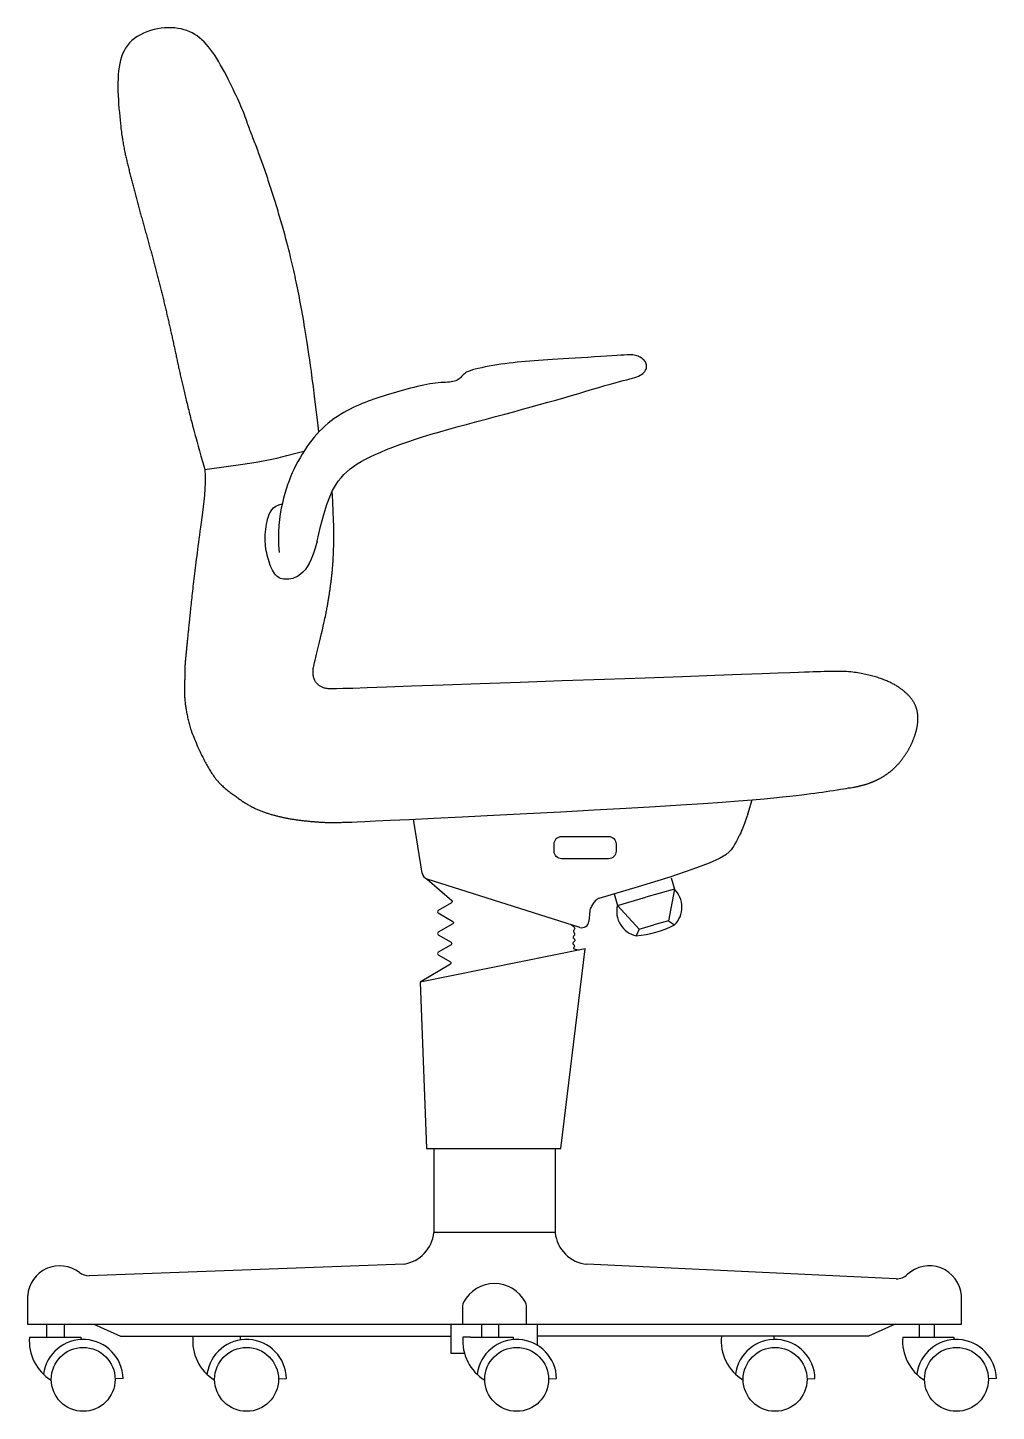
# Model space of a CAD drawing. Header units: millimetres. Extents: x 2198.5 to 2287.8, y 1208.8 to 1298.1.
# Drawn here: x 2215.227 to 2215.881, y 1227.488 to 1228.423 of the extents above; entities that cross this region are included whole.
import ezdxf

# ---------------------------------------------------------------- set-up
doc = ezdxf.new("R2010")
doc.units = ezdxf.units.MM

msp = doc.modelspace()

# ---------------------------------------------------------------- linework, layer by layer
for p, q in [((2215.49305, 1227.85175), (2215.48731, 1227.88823)), ((2215.59959, 1227.81517), (2215.49649, 1227.84776)), ((2215.66115, 1227.84864), (2215.66333, 1227.84097)), ((2215.66333, 1227.84097), (2215.64412, 1227.83551)), ((2215.66333, 1227.84097), (2215.6593, 1227.81967)), ((2215.62273, 1227.83772), (2215.62491, 1227.83005)), ((2215.62491, 1227.83005), (2215.64412, 1227.83551)), ((2215.62491, 1227.83005), (2215.63954, 1227.81405)), ((2215.60626, 1227.82629), (2215.60562, 1227.81919)), ((2215.63954, 1227.81405), (2215.63752, 1227.80951)), ((2215.63954, 1227.81405), (2215.64942, 1227.81686)), ((2215.6593, 1227.81967), (2215.64942, 1227.81686)), ((2215.6593, 1227.81967), (2215.66341, 1227.81687)), ((2215.60315, 1227.80072), (2215.49164, 1227.77822)), ((2215.58659, 1227.66593), (2215.60315, 1227.80072)), ((2215.49164, 1227.77822), (2215.49592, 1227.66593)), ((2215.50091, 1227.66593), (2215.50091, 1227.60914)), ((2215.5829, 1227.66593), (2215.5829, 1227.60914)), ((2215.4808, 1227.58793), (2215.26819, 1227.58004)), ((2215.81313, 1227.57798), (2215.60432, 1227.58777)), ((2215.2267, 1227.56661), (2215.2267, 1227.54722)), ((2215.8571, 1227.54722), (2215.8571, 1227.56661)), ((2215.2267, 1227.54722), (2215.5419, 1227.54722)), ((2215.23954, 1227.53853), (2215.23954, 1227.54722)), ((2215.25162, 1227.53853), (2215.25162, 1227.54722)), ((2215.53305, 1227.54722), (2215.53305, 1227.53853)), ((2215.57102, 1227.53297), (2215.57102, 1227.54722)), ((2215.82887, 1227.53853), (2215.82887, 1227.54722)), ((2215.22789, 1227.53853), (2215.23176, 1227.53853)), ((2215.23176, 1227.53853), (2215.26252, 1227.53853)), ((2215.26252, 1227.53853), (2215.26252, 1227.53692)), ((2215.37038, 1227.53666), (2215.37038, 1227.5393)), ((2215.52568, 1227.53853), (2215.5206, 1227.53853)), ((2215.81751, 1227.53853), (2215.82138, 1227.53853)), ((2215.29111, 1227.51056), (2215.28573, 1227.51046)), ((2215.39606, 1227.51046), (2215.40144, 1227.51056)), ((2215.57844, 1227.51046), (2215.58381, 1227.51056)), ((2215.7529, 1227.51046), (2215.75828, 1227.51056)), ((2215.88073, 1227.51056), (2215.87535, 1227.51046))]:
    msp.add_line(p, q)
for points in [[(2215.42339, 1228.14969), (2215.42243, 1228.15771), (2215.42137, 1228.16633), (2215.42044, 1228.17375), (2215.41962, 1228.18013), (2215.4189, 1228.18563), (2215.41825, 1228.1904), (2215.41767, 1228.19461), (2215.41712, 1228.19841), (2215.41661, 1228.20195), (2215.41612, 1228.20527), (2215.41565, 1228.20838), (2215.4152, 1228.21133), (2215.41476, 1228.21414), (2215.41433, 1228.21682), (2215.4139, 1228.21941), (2215.41348, 1228.22193), (2215.41306, 1228.2244), (2215.41264, 1228.22682), (2215.41223, 1228.2292), (2215.41181, 1228.23155), (2215.41139, 1228.23384), (2215.41097, 1228.2361), (2215.41055, 1228.23832), (2215.41013, 1228.24051), (2215.40971, 1228.24265), (2215.4093, 1228.24476), (2215.40888, 1228.24683), (2215.40846, 1228.24887), (2215.40804, 1228.25088), (2215.40762, 1228.25285), (2215.4072, 1228.25479), (2215.40678, 1228.2567), (2215.40636, 1228.25858), (2215.40594, 1228.26044), (2215.40552, 1228.26226), (2215.4051, 1228.26406), (2215.40468, 1228.26583), (2215.40426, 1228.26758), (2215.40384, 1228.2693), (2215.40341, 1228.271), (2215.40299, 1228.27268), (2215.40257, 1228.27434), (2215.40215, 1228.27598), (2215.40172, 1228.2776), (2215.4013, 1228.2792), (2215.40087, 1228.28078), (2215.40045, 1228.28235), (2215.40002, 1228.2839), (2215.39959, 1228.28544), (2215.39917, 1228.28696), (2215.39874, 1228.28847), (2215.39831, 1228.28997), (2215.39788, 1228.29146), (2215.39745, 1228.29294), (2215.39702, 1228.29441), (2215.39659, 1228.29587), (2215.39616, 1228.29732), (2215.39573, 1228.29876), (2215.39529, 1228.3002), (2215.39486, 1228.30162), (2215.39442, 1228.30304), (2215.39399, 1228.30445), (2215.39355, 1228.30585), (2215.39312, 1228.30725), (2215.39268, 1228.30864), (2215.39225, 1228.31002), (2215.39181, 1228.31139), (2215.39137, 1228.31275), (2215.39093, 1228.31411), (2215.3905, 1228.31545), (2215.39006, 1228.31679), (2215.38962, 1228.31812), (2215.38919, 1228.31944), (2215.38875, 1228.32075), (2215.38831, 1228.32206), (2215.38787, 1228.32335), (2215.38744, 1228.32464), (2215.387, 1228.32591), (2215.38656, 1228.32718), (2215.38613, 1228.32843), (2215.38569, 1228.32968), (2215.38526, 1228.33091), (2215.38482, 1228.33214), (2215.38439, 1228.33335), (2215.38396, 1228.33456), (2215.38352, 1228.33575), (2215.38309, 1228.33694), (2215.38266, 1228.33811), (2215.38223, 1228.33927), (2215.3818, 1228.34042), (2215.38137, 1228.34156), (2215.38095, 1228.34269), (2215.38052, 1228.34381), (2215.38009, 1228.34491), (2215.37967, 1228.34601), (2215.37925, 1228.34709), (2215.37882, 1228.34816), (2215.3784, 1228.34922), (2215.37799, 1228.35028), (2215.37758, 1228.35133), (2215.37717, 1228.35238), (2215.37677, 1228.35344), (2215.37637, 1228.3545), (2215.37599, 1228.35557), (2215.37561, 1228.35665), (2215.37523, 1228.35775), (2215.37485, 1228.35888), (2215.37446, 1228.36004), (2215.37404, 1228.36124), (2215.37359, 1228.36248), (2215.37311, 1228.36378), (2215.37259, 1228.36513), (2215.37201, 1228.36656), (2215.37138, 1228.36805), (2215.3707, 1228.36963), (2215.36997, 1228.37128), (2215.36918, 1228.37303), (2215.36833, 1228.37487), (2215.36742, 1228.37681), (2215.36646, 1228.37885), (2215.36543, 1228.381), (2215.36436, 1228.38324), (2215.36323, 1228.38555), (2215.36205, 1228.38791), (2215.36084, 1228.39029), (2215.35959, 1228.39267), (2215.35831, 1228.39503), (2215.35701, 1228.39735), (2215.35569, 1228.39961), (2215.35435, 1228.4018), (2215.35299, 1228.40391), (2215.3516, 1228.40594), (2215.3502, 1228.40786), (2215.34877, 1228.40968), (2215.34731, 1228.41139), (2215.34583, 1228.41298), (2215.34433, 1228.41444), (2215.34279, 1228.41577), (2215.3412, 1228.41697), (2215.33956, 1228.41805), (2215.33786, 1228.41902), (2215.3361, 1228.41986), (2215.33426, 1228.42059), (2215.33233, 1228.42121), (2215.33031, 1228.42172), (2215.3282, 1228.42211), (2215.32602, 1228.42238), (2215.32378, 1228.42254), (2215.32149, 1228.42256), (2215.31915, 1228.42245), (2215.31678, 1228.42221), (2215.31439, 1228.42182), (2215.312, 1228.42129), (2215.30961, 1228.42062), (2215.30727, 1228.4198), (2215.30499, 1228.41886), (2215.3028, 1228.41778), (2215.30072, 1228.41658), (2215.29879, 1228.41526), (2215.29703, 1228.41381), (2215.29545, 1228.41225), (2215.29405, 1228.41058), (2215.29282, 1228.4088), (2215.29175, 1228.40691), (2215.29084, 1228.40491), (2215.29006, 1228.40281), (2215.2894, 1228.4006), (2215.28886, 1228.3983), (2215.28843, 1228.39589), (2215.2881, 1228.39339), (2215.28786, 1228.39081), (2215.2877, 1228.38815), (2215.28762, 1228.38541), (2215.28762, 1228.3826), (2215.28767, 1228.37974), (2215.28778, 1228.37682), (2215.28794, 1228.37385), (2215.28813, 1228.37089), (2215.28836, 1228.36799), (2215.2886, 1228.36519), (2215.28885, 1228.36255), (2215.28909, 1228.36012), (2215.28933, 1228.35795), (2215.28953, 1228.35609), (2215.2897, 1228.35457), (2215.28985, 1228.35337), (2215.28996, 1228.3524), (2215.29007, 1228.35163), (2215.29016, 1228.35098), (2215.29025, 1228.3504), (2215.29034, 1228.34983), (2215.29043, 1228.34921), (2215.29054, 1228.3485), (2215.29067, 1228.3477), (2215.2908, 1228.34683), (2215.29095, 1228.34591), (2215.2911, 1228.34495), (2215.29126, 1228.34398), (2215.29142, 1228.34301), (2215.29159, 1228.34206), (2215.29176, 1228.34114), (2215.29193, 1228.34026), (2215.29211, 1228.33941), (2215.29228, 1228.33858), (2215.29246, 1228.33776), (2215.29264, 1228.33696), (2215.29282, 1228.33617), (2215.293, 1228.33538), (2215.29319, 1228.33459), (2215.29338, 1228.33379), (2215.29356, 1228.333), (2215.29375, 1228.3322), (2215.29394, 1228.33139), (2215.29414, 1228.33059), (2215.29433, 1228.32978), (2215.29453, 1228.32897), (2215.29473, 1228.32816), (2215.29493, 1228.32734), (2215.29513, 1228.32652), (2215.29533, 1228.3257), (2215.29553, 1228.32488), (2215.29574, 1228.32406), (2215.29595, 1228.32323), (2215.29616, 1228.3224), (2215.29637, 1228.32157), (2215.29658, 1228.32074), (2215.29679, 1228.3199), (2215.297, 1228.31907), (2215.29722, 1228.31823), (2215.29743, 1228.31739), (2215.29765, 1228.31655), (2215.29787, 1228.3157), (2215.29809, 1228.31486), (2215.29831, 1228.31401), (2215.29854, 1228.31316), (2215.29876, 1228.31231), (2215.29899, 1228.31146), (2215.29921, 1228.31061), (2215.29944, 1228.30975), (2215.29967, 1228.3089), (2215.2999, 1228.30804), (2215.30013, 1228.30718), (2215.30036, 1228.30632), (2215.30059, 1228.30546), (2215.30082, 1228.3046), (2215.30106, 1228.30374), (2215.30129, 1228.30287), (2215.30153, 1228.30201), (2215.30176, 1228.30114), (2215.302, 1228.30027), (2215.30224, 1228.2994), (2215.30248, 1228.29853), (2215.30272, 1228.29766), (2215.30296, 1228.29679), (2215.3032, 1228.29592), (2215.30344, 1228.29505), (2215.30368, 1228.29418), (2215.30392, 1228.2933), (2215.30416, 1228.29243), (2215.30441, 1228.29155), (2215.30465, 1228.29068), (2215.30489, 1228.2898), (2215.30514, 1228.28892), (2215.30538, 1228.28804), (2215.30562, 1228.28717), (2215.30587, 1228.28629), (2215.30611, 1228.28541), (2215.30636, 1228.28453), (2215.3066, 1228.28365), (2215.30684, 1228.28277), (2215.30709, 1228.28189), (2215.30733, 1228.28101), (2215.30758, 1228.28013), (2215.30782, 1228.27925), (2215.30807, 1228.27837), (2215.30831, 1228.27749), (2215.30855, 1228.27661), (2215.3088, 1228.27573), (2215.30904, 1228.27485), (2215.30928, 1228.27397), (2215.30952, 1228.27309), (2215.30977, 1228.27221), (2215.31001, 1228.27133), (2215.31025, 1228.27045), (2215.31049, 1228.26957), (2215.31073, 1228.26869), (2215.31097, 1228.26781), (2215.31121, 1228.26693), (2215.31144, 1228.26605), (2215.31168, 1228.26517), (2215.31192, 1228.26429), (2215.31215, 1228.26342), (2215.31239, 1228.26254), (2215.31262, 1228.26167), (2215.31286, 1228.26079), (2215.31309, 1228.25992), (2215.31332, 1228.25904), (2215.31355, 1228.25817), (2215.31378, 1228.2573), (2215.31401, 1228.25642), (2215.31424, 1228.25555), (2215.31446, 1228.25468), (2215.31469, 1228.25381), (2215.31491, 1228.25295), (2215.31513, 1228.25208), (2215.31536, 1228.25121), (2215.31558, 1228.25035), (2215.3158, 1228.24948), (2215.31601, 1228.24862), (2215.31623, 1228.24775), (2215.31645, 1228.24689), (2215.31666, 1228.24603), (2215.31688, 1228.24517), (2215.31709, 1228.24431), (2215.3173, 1228.24345), (2215.31751, 1228.24259), (2215.31772, 1228.24174), (2215.31793, 1228.24088), (2215.31814, 1228.24003), (2215.31834, 1228.23917), (2215.31855, 1228.23832), (2215.31875, 1228.23747), (2215.31896, 1228.23661), (2215.31916, 1228.23576), (2215.31936, 1228.23491), (2215.31956, 1228.23406), (2215.31976, 1228.23322), (2215.31996, 1228.23237), (2215.32016, 1228.23152), (2215.32036, 1228.23068), (2215.32055, 1228.22983), (2215.32075, 1228.22899), (2215.32095, 1228.22814), (2215.32114, 1228.2273), (2215.32133, 1228.22646), (2215.32153, 1228.22561), (2215.32172, 1228.22477), (2215.32191, 1228.22393), (2215.3221, 1228.22309), (2215.32229, 1228.22226), (2215.32248, 1228.22142), (2215.32267, 1228.22058), (2215.32286, 1228.21974), (2215.32304, 1228.21891), (2215.32323, 1228.21807), (2215.32342, 1228.21724), (2215.3236, 1228.2164), (2215.32379, 1228.21557), (2215.32397, 1228.21474), (2215.32416, 1228.21391), (2215.32434, 1228.21308), (2215.32452, 1228.21224), (2215.3247, 1228.21141), (2215.32489, 1228.21059), (2215.32507, 1228.20976), (2215.32525, 1228.20893), (2215.32543, 1228.2081), (2215.32561, 1228.20727), (2215.32579, 1228.20645), (2215.32597, 1228.20562), (2215.32615, 1228.2048), (2215.32633, 1228.20397), (2215.32651, 1228.20315), (2215.32669, 1228.20232), (2215.32686, 1228.2015), (2215.32704, 1228.20067), (2215.32722, 1228.19985), (2215.3274, 1228.19903), (2215.32758, 1228.1982), (2215.32775, 1228.19738), (2215.32793, 1228.19655), (2215.32811, 1228.19572), (2215.32829, 1228.19489), (2215.32847, 1228.19406), (2215.32865, 1228.19323), (2215.32884, 1228.19239), (2215.32902, 1228.19155), (2215.3292, 1228.1907), (2215.32939, 1228.18985), (2215.32958, 1228.18899), (2215.32977, 1228.18813), (2215.32996, 1228.18726), (2215.33016, 1228.18639), (2215.33035, 1228.1855), (2215.33055, 1228.18461), (2215.33076, 1228.18371), (2215.33096, 1228.1828), (2215.33117, 1228.18188), (2215.33139, 1228.18096), (2215.3316, 1228.18002), (2215.33182, 1228.17907), (2215.33205, 1228.1781), (2215.33228, 1228.17713), (2215.33251, 1228.17614), (2215.33275, 1228.17514), (2215.33299, 1228.17413), (2215.33324, 1228.1731), (2215.33349, 1228.17205), (2215.33374, 1228.17099), (2215.33401, 1228.16992), (2215.33428, 1228.16883), (2215.33455, 1228.16772), (2215.33483, 1228.16659), (2215.33512, 1228.16545), (2215.33541, 1228.16428), (2215.33571, 1228.1631), (2215.33602, 1228.1619), (2215.33633, 1228.16067), (2215.33665, 1228.15943), (2215.33698, 1228.15815), (2215.33733, 1228.15683), (2215.33769, 1228.15544), (2215.33807, 1228.15399), (2215.33848, 1228.15246), (2215.33892, 1228.15082), (2215.33938, 1228.14909), (2215.33989, 1228.14722), (2215.34045, 1228.14515), (2215.34109, 1228.14281), (2215.34183, 1228.14011), (2215.3427, 1228.13698), (2215.34372, 1228.13334), (2215.34491, 1228.12911), (2215.34628, 1228.12422)], [(2215.42226, 1228.076), (2215.42451, 1228.08587), (2215.42664, 1228.094), (2215.42868, 1228.10061), (2215.43064, 1228.10594), (2215.43257, 1228.11019), (2215.43446, 1228.11359), (2215.43636, 1228.11636), (2215.43828, 1228.11872), (2215.44025, 1228.12085), (2215.4423, 1228.12281), (2215.44445, 1228.12464), (2215.44674, 1228.12637), (2215.4492, 1228.12801), (2215.45186, 1228.12961), (2215.45475, 1228.13118), (2215.4579, 1228.13277), (2215.46133, 1228.13438), (2215.46506, 1228.13603), (2215.46907, 1228.13771), (2215.47336, 1228.1394), (2215.47794, 1228.14112), (2215.48281, 1228.14285), (2215.48795, 1228.14459), (2215.49338, 1228.14633), (2215.49907, 1228.14807), (2215.505, 1228.14981), (2215.51111, 1228.15155), (2215.51734, 1228.15327), (2215.52367, 1228.15499), (2215.53003, 1228.15669), (2215.53637, 1228.15838), (2215.54266, 1228.16005), (2215.54884, 1228.1617), (2215.55491, 1228.16333), (2215.56086, 1228.16494), (2215.56669, 1228.16653), (2215.57238, 1228.16811), (2215.57795, 1228.16966), (2215.58338, 1228.1712), (2215.58866, 1228.17272), (2215.5938, 1228.17422), (2215.59876, 1228.17569), (2215.60352, 1228.17711), (2215.60804, 1228.17846), (2215.61231, 1228.17973), (2215.61629, 1228.1809), (2215.61996, 1228.18196), (2215.62328, 1228.18289), (2215.62624, 1228.18368), (2215.62886, 1228.18436), (2215.63117, 1228.18493), (2215.6332, 1228.18544), (2215.63498, 1228.18591), (2215.63654, 1228.18637), (2215.63792, 1228.18683), (2215.63914, 1228.18733), (2215.64022, 1228.18789), (2215.64119, 1228.18849), (2215.64203, 1228.18915), (2215.64275, 1228.18983), (2215.64335, 1228.19055), (2215.64383, 1228.19128), (2215.64419, 1228.19202), (2215.64444, 1228.19276), (2215.64457, 1228.19349), (2215.6446, 1228.19421), (2215.64452, 1228.19492), (2215.64435, 1228.1956), (2215.64409, 1228.19627), (2215.64375, 1228.19691), (2215.64334, 1228.19752), (2215.64285, 1228.1981), (2215.6423, 1228.19865), (2215.64169, 1228.19916), (2215.64102, 1228.19963), (2215.64032, 1228.20007), (2215.63957, 1228.20045), (2215.63879, 1228.20079), (2215.63798, 1228.20108), (2215.63715, 1228.20131), (2215.63629, 1228.20148), (2215.63535, 1228.20161), (2215.63427, 1228.20168), (2215.63298, 1228.20169), (2215.63143, 1228.20166), (2215.62954, 1228.20158), (2215.62725, 1228.20146), (2215.6245, 1228.2013), (2215.62126, 1228.20109), (2215.61759, 1228.20085), (2215.61359, 1228.20058), (2215.60937, 1228.2003), (2215.60501, 1228.20001), (2215.60063, 1228.19972), (2215.59631, 1228.19944), (2215.59216, 1228.19917), (2215.58825, 1228.19892), (2215.58458, 1228.19869), (2215.58111, 1228.19847), (2215.57782, 1228.19826), (2215.57467, 1228.19806), (2215.57163, 1228.19785), (2215.56869, 1228.19764), (2215.56579, 1228.19741), (2215.56293, 1228.19717), (2215.56009, 1228.19692), (2215.55728, 1228.19664), (2215.55449, 1228.19634), (2215.55172, 1228.19601), (2215.54897, 1228.19566), (2215.54624, 1228.19529), (2215.54353, 1228.19488), (2215.54085, 1228.19445), (2215.53821, 1228.19399), (2215.53567, 1228.19351), (2215.53324, 1228.19302), (2215.53097, 1228.19251), (2215.52889, 1228.192), (2215.52704, 1228.19148), (2215.52545, 1228.19097), (2215.52414, 1228.19046), (2215.52308, 1228.18996), (2215.52223, 1228.18947), (2215.52155, 1228.18897), (2215.52099, 1228.18848), (2215.52051, 1228.18799), (2215.52007, 1228.18749), (2215.51963, 1228.18699), (2215.51915, 1228.18648), (2215.51861, 1228.18598), (2215.51801, 1228.18549), (2215.51734, 1228.18502), (2215.5166, 1228.18459), (2215.51577, 1228.18421), (2215.51485, 1228.18388), (2215.51383, 1228.18362), (2215.5127, 1228.18343), (2215.51147, 1228.18329), (2215.51014, 1228.1832), (2215.50871, 1228.18312), (2215.50718, 1228.18305), (2215.50556, 1228.18296), (2215.50385, 1228.18284), (2215.50205, 1228.18265), (2215.50017, 1228.1824), (2215.49822, 1228.18208), (2215.49619, 1228.1817), (2215.49409, 1228.18127), (2215.49193, 1228.18078), (2215.48972, 1228.18026), (2215.48746, 1228.1797), (2215.48516, 1228.17911), (2215.48281, 1228.1785), (2215.48045, 1228.17787), (2215.47808, 1228.17722), (2215.47571, 1228.17657), (2215.47337, 1228.1759), (2215.47107, 1228.17523), (2215.46881, 1228.17455), (2215.46663, 1228.17387), (2215.46452, 1228.1732), (2215.46248, 1228.17252), (2215.46049, 1228.17182), (2215.45853, 1228.17111), (2215.45658, 1228.17038), (2215.45463, 1228.16961), (2215.45266, 1228.16879), (2215.45066, 1228.16793), (2215.44861, 1228.16701), (2215.44651, 1228.16604), (2215.44439, 1228.16499), (2215.44224, 1228.16388), (2215.44009, 1228.1627), (2215.43795, 1228.16144), (2215.43582, 1228.16009), (2215.43372, 1228.15866), (2215.43166, 1228.15714), (2215.42963, 1228.15553), (2215.42765, 1228.15382), (2215.42572, 1228.15204), (2215.42383, 1228.15016), (2215.42199, 1228.1482), (2215.4202, 1228.14615), (2215.41846, 1228.14402), (2215.41677, 1228.14181), (2215.41514, 1228.13952), (2215.41356, 1228.13716), (2215.41204, 1228.13474), (2215.41058, 1228.13227), (2215.40918, 1228.12976), (2215.40784, 1228.12721), (2215.40657, 1228.12464), (2215.40537, 1228.12204), (2215.40422, 1228.11939), (2215.40315, 1228.11669), (2215.40213, 1228.11391), (2215.40117, 1228.11103), (2215.40028, 1228.10803), (2215.39943, 1228.1049), (2215.39865, 1228.1016), (2215.39792, 1228.09813), (2215.39727, 1228.09447), (2215.39672, 1228.09062), (2215.39631, 1228.08656), (2215.39604, 1228.0823), (2215.39596, 1228.07782), (2215.39608, 1228.07311), (2215.39643, 1228.06817)], [(2215.34628, 1228.12422), (2215.3608, 1228.12626), (2215.37206, 1228.12789), (2215.38093, 1228.12928), (2215.38827, 1228.13059), (2215.39493, 1228.13199), (2215.40176, 1228.13364), (2215.40962, 1228.13571), (2215.41327, 1228.1367)], [(2215.34628, 1228.12422), (2215.34649, 1228.11982), (2215.3465, 1228.11547), (2215.34635, 1228.11119), (2215.34606, 1228.10701), (2215.34568, 1228.10295), (2215.34523, 1228.09904), (2215.34475, 1228.09532), (2215.34428, 1228.09181), (2215.34383, 1228.08853), (2215.34341, 1228.08547), (2215.34303, 1228.0826), (2215.34266, 1228.0799), (2215.34233, 1228.07734), (2215.342, 1228.07491), (2215.3417, 1228.07257), (2215.34141, 1228.07031), (2215.34112, 1228.06811), (2215.34085, 1228.06595), (2215.34058, 1228.06385), (2215.34032, 1228.06179), (2215.34007, 1228.05979), (2215.33983, 1228.05783), (2215.33959, 1228.05591), (2215.33937, 1228.05405), (2215.33915, 1228.05222), (2215.33893, 1228.05044), (2215.33873, 1228.04871), (2215.33853, 1228.04701), (2215.33833, 1228.04536), (2215.33815, 1228.04375), (2215.33797, 1228.04218), (2215.33779, 1228.04064), (2215.33762, 1228.03915), (2215.33746, 1228.03769), (2215.3373, 1228.03627), (2215.33715, 1228.03488), (2215.337, 1228.03353), (2215.33686, 1228.03221), (2215.33673, 1228.03093), (2215.33659, 1228.02968), (2215.33646, 1228.02846), (2215.33634, 1228.02727), (2215.33622, 1228.0261), (2215.3361, 1228.02497), (2215.33599, 1228.02387), (2215.33588, 1228.02279), (2215.33578, 1228.02174), (2215.33568, 1228.02072), (2215.33558, 1228.01971), (2215.33548, 1228.01874), (2215.33539, 1228.01778), (2215.3353, 1228.01685), (2215.33521, 1228.01594), (2215.33512, 1228.01505), (2215.33504, 1228.01418), (2215.33495, 1228.01333), (2215.33487, 1228.01249), (2215.33479, 1228.01168), (2215.33471, 1228.01087), (2215.33463, 1228.01009), (2215.33456, 1228.00932), (2215.33448, 1228.00856), (2215.33441, 1228.00782), (2215.33433, 1228.00709), (2215.33426, 1228.00637), (2215.33418, 1228.00566), (2215.33411, 1228.00496), (2215.33404, 1228.00428), (2215.33397, 1228.0036), (2215.3339, 1228.00293), (2215.33383, 1228.00228), (2215.33376, 1228.00163), (2215.33369, 1228.00099), (2215.33363, 1228.00035), (2215.33356, 1227.99973), (2215.3335, 1227.99911), (2215.33344, 1227.99849), (2215.33338, 1227.99789), (2215.33332, 1227.99729), (2215.33326, 1227.99669), (2215.33321, 1227.9961), (2215.33316, 1227.99552), (2215.33311, 1227.99494), (2215.33306, 1227.99436), (2215.33302, 1227.99379), (2215.33297, 1227.99322), (2215.33293, 1227.99265), (2215.3329, 1227.99208), (2215.33287, 1227.99152), (2215.33283, 1227.99096), (2215.33281, 1227.9904), (2215.33278, 1227.98984), (2215.33276, 1227.98928), (2215.33275, 1227.98873), (2215.33274, 1227.98817), (2215.33273, 1227.98761), (2215.33272, 1227.98705), (2215.33272, 1227.98649), (2215.33272, 1227.98593), (2215.33272, 1227.98536), (2215.33272, 1227.98479), (2215.33272, 1227.98422), (2215.33272, 1227.98365), (2215.33272, 1227.98307), (2215.33271, 1227.98248), (2215.3327, 1227.98189), (2215.33269, 1227.9813), (2215.33267, 1227.98071), (2215.33266, 1227.98012), (2215.33265, 1227.97954), (2215.33263, 1227.97895), (2215.33262, 1227.97838), (2215.33261, 1227.9778), (2215.3326, 1227.97724), (2215.3326, 1227.9767), (2215.33259, 1227.97618), (2215.33259, 1227.97568), (2215.33259, 1227.97521), (2215.33258, 1227.97478), (2215.33257, 1227.97439), (2215.33257, 1227.97404), (2215.33256, 1227.97373), (2215.33255, 1227.97342), (2215.33255, 1227.97312), (2215.33255, 1227.97281), (2215.33256, 1227.97248), (2215.33257, 1227.9721), (2215.33259, 1227.97167), (2215.33263, 1227.97117), (2215.33267, 1227.97061), (2215.33272, 1227.97001), (2215.33278, 1227.96937), (2215.33284, 1227.9687), (2215.33291, 1227.96801), (2215.33299, 1227.96731), (2215.33307, 1227.96662), (2215.33315, 1227.96593), (2215.33324, 1227.96525), (2215.33333, 1227.96457), (2215.33343, 1227.96389), (2215.33354, 1227.9632), (2215.33365, 1227.96249), (2215.33377, 1227.96176), (2215.3339, 1227.96101), (2215.33405, 1227.96023), (2215.33419, 1227.95942), (2215.33435, 1227.95859), (2215.33452, 1227.95775), (2215.33469, 1227.95691), (2215.33487, 1227.95606), (2215.33505, 1227.95521), (2215.33524, 1227.95438), (2215.33544, 1227.95356), (2215.33564, 1227.95274), (2215.33586, 1227.95191), (2215.3361, 1227.95106), (2215.33638, 1227.95017), (2215.33668, 1227.94923), (2215.33703, 1227.94823), (2215.33743, 1227.94715), (2215.33787, 1227.94599), (2215.33836, 1227.94476), (2215.33887, 1227.94349), (2215.33941, 1227.9422), (2215.33995, 1227.94092), (2215.34048, 1227.93966), (2215.34099, 1227.93847), (2215.34148, 1227.93735), (2215.34192, 1227.93633), (2215.34233, 1227.93539), (2215.34272, 1227.93453), (2215.34308, 1227.93372), (2215.34344, 1227.93296), (2215.34379, 1227.93221), (2215.34415, 1227.93148), (2215.34452, 1227.93074), (2215.34491, 1227.92999), (2215.34531, 1227.92921), (2215.34573, 1227.92842), (2215.34616, 1227.92762), (2215.3466, 1227.92682), (2215.34705, 1227.92601), (2215.3475, 1227.92521), (2215.34795, 1227.92441), (2215.34839, 1227.92363), (2215.34884, 1227.92285), (2215.34928, 1227.92208), (2215.34973, 1227.92132), (2215.35019, 1227.92057), (2215.35066, 1227.91982), (2215.35115, 1227.91907), (2215.35165, 1227.91832), (2215.35217, 1227.91757), (2215.35271, 1227.91682), (2215.35326, 1227.91608), (2215.35383, 1227.91535), (2215.35442, 1227.91463), (2215.35501, 1227.91392), (2215.35562, 1227.91323), (2215.35624, 1227.91256), (2215.35686, 1227.91191), (2215.3575, 1227.91128), (2215.35814, 1227.91067), (2215.35879, 1227.91008), (2215.35944, 1227.90951), (2215.36011, 1227.90895), (2215.36078, 1227.9084), (2215.36145, 1227.90787), (2215.36213, 1227.90734), (2215.36282, 1227.90683), (2215.3635, 1227.90633), (2215.36418, 1227.90584), (2215.36486, 1227.90535), (2215.36552, 1227.90488), (2215.36617, 1227.90442), (2215.3668, 1227.90396), (2215.36742, 1227.90351), (2215.36801, 1227.90307), (2215.36859, 1227.90264), (2215.36916, 1227.90222), (2215.36972, 1227.90181), (2215.37028, 1227.90141), (2215.37082, 1227.90101), (2215.37137, 1227.90062), (2215.37192, 1227.90025), (2215.37247, 1227.89988), (2215.37302, 1227.89952), (2215.37357, 1227.89916), (2215.37412, 1227.89882), (2215.37468, 1227.89848), (2215.37523, 1227.89816), (2215.37579, 1227.89784), (2215.37634, 1227.89752), (2215.3769, 1227.89722), (2215.37746, 1227.89692), (2215.37802, 1227.89663), (2215.37858, 1227.89634), (2215.37914, 1227.89607), (2215.3797, 1227.89579), (2215.38027, 1227.89553), (2215.38083, 1227.89527), (2215.38139, 1227.89502), (2215.38196, 1227.89477), (2215.38252, 1227.89453), (2215.38309, 1227.8943), (2215.38366, 1227.89407), (2215.38423, 1227.89384), (2215.38479, 1227.89362), (2215.38536, 1227.89341), (2215.38593, 1227.8932), (2215.3865, 1227.89299), (2215.38707, 1227.89279), (2215.38765, 1227.8926), (2215.38822, 1227.8924), (2215.38879, 1227.89222), (2215.38936, 1227.89203), (2215.38994, 1227.89185), (2215.39051, 1227.89168), (2215.39108, 1227.8915), (2215.39166, 1227.89134), (2215.39223, 1227.89117), (2215.39281, 1227.89101), (2215.39338, 1227.89085), (2215.39396, 1227.89069), (2215.39454, 1227.89054), (2215.39512, 1227.89039), (2215.39569, 1227.89025), (2215.39627, 1227.89011), (2215.39685, 1227.88997), (2215.39743, 1227.88983), (2215.39801, 1227.8897), (2215.39859, 1227.88957), (2215.39918, 1227.88944), (2215.39976, 1227.88932), (2215.40034, 1227.8892), (2215.40093, 1227.88908), (2215.40151, 1227.88897), (2215.4021, 1227.88885), (2215.40268, 1227.88874), (2215.40327, 1227.88864), (2215.40386, 1227.88853), (2215.40444, 1227.88843), (2215.40503, 1227.88833), (2215.40562, 1227.88824), (2215.40621, 1227.88814), (2215.40681, 1227.88805), (2215.4074, 1227.88796), (2215.40799, 1227.88787), (2215.40859, 1227.88779), (2215.40918, 1227.88771), (2215.40978, 1227.88763), (2215.41038, 1227.88755), (2215.41097, 1227.88747), (2215.41157, 1227.8874), (2215.41217, 1227.88733), (2215.41277, 1227.88726), (2215.41337, 1227.88719), (2215.41398, 1227.88713), (2215.41458, 1227.88706), (2215.41519, 1227.887), (2215.41579, 1227.88694), (2215.4164, 1227.88688), (2215.41701, 1227.88683), (2215.41762, 1227.88677), (2215.41823, 1227.88672), (2215.41884, 1227.88667), (2215.41945, 1227.88662), (2215.42007, 1227.88657), (2215.42068, 1227.88652), (2215.4213, 1227.88647), (2215.42192, 1227.88643), (2215.42254, 1227.88639), (2215.42316, 1227.88634), (2215.42378, 1227.8863), (2215.4244, 1227.88627), (2215.42502, 1227.88623), (2215.42565, 1227.88619), (2215.42627, 1227.88616), (2215.4269, 1227.88612), (2215.42753, 1227.88609), (2215.42816, 1227.88605), (2215.4288, 1227.88602), (2215.42946, 1227.886), (2215.43015, 1227.88598), (2215.43087, 1227.88596), (2215.43163, 1227.88595), (2215.43244, 1227.88595), (2215.43332, 1227.88595), (2215.43425, 1227.88597), (2215.43524, 1227.886), (2215.43627, 1227.88603), (2215.4373, 1227.88606), (2215.43834, 1227.88609), (2215.43936, 1227.88613), (2215.44034, 1227.88616), (2215.44127, 1227.88618), (2215.4422, 1227.8862), (2215.44352, 1227.88623), (2215.44566, 1227.88631), (2215.44909, 1227.88644), (2215.45425, 1227.88667), (2215.46159, 1227.887), (2215.47156, 1227.88747), (2215.48461, 1227.8881), (2215.50099, 1227.8889), (2215.52014, 1227.88985), (2215.5413, 1227.89092), (2215.5637, 1227.89206), (2215.58658, 1227.89326), (2215.60918, 1227.89447), (2215.63073, 1227.89567), (2215.65047, 1227.89681), (2215.6678, 1227.89788), (2215.68279, 1227.89886), (2215.69566, 1227.89977), (2215.70665, 1227.9006), (2215.71597, 1227.90136), (2215.72387, 1227.90206), (2215.73056, 1227.90269), (2215.73628, 1227.90326), (2215.74124, 1227.90378), (2215.74555, 1227.90425), (2215.74931, 1227.90468), (2215.75263, 1227.90508), (2215.75559, 1227.90546), (2215.75829, 1227.90582), (2215.76084, 1227.90618), (2215.76334, 1227.90655), (2215.76585, 1227.90692), (2215.76836, 1227.9073), (2215.77082, 1227.90768), (2215.7732, 1227.90805), (2215.77544, 1227.9084), (2215.77752, 1227.90873), (2215.77938, 1227.90902), (2215.78098, 1227.90928), (2215.7823, 1227.90949), (2215.78336, 1227.90967), (2215.7842, 1227.90981), (2215.78487, 1227.90992), (2215.78539, 1227.91001), (2215.78581, 1227.91009), (2215.78618, 1227.91017), (2215.78652, 1227.91024), (2215.78688, 1227.91032), (2215.78725, 1227.9104), (2215.78764, 1227.91049), (2215.78804, 1227.91058), (2215.78844, 1227.91068), (2215.78885, 1227.91077), (2215.78926, 1227.91087), (2215.78967, 1227.91098), (2215.79007, 1227.91108), (2215.79047, 1227.91118), (2215.79086, 1227.91129), (2215.79125, 1227.9114), (2215.79163, 1227.9115), (2215.79201, 1227.91161), (2215.79238, 1227.91172), (2215.79275, 1227.91183), (2215.79311, 1227.91195), (2215.79347, 1227.91206), (2215.79382, 1227.91218), (2215.79417, 1227.91229), (2215.79452, 1227.91241), (2215.79486, 1227.91253), (2215.7952, 1227.91265), (2215.79553, 1227.91277), (2215.79586, 1227.9129), (2215.79619, 1227.91302), (2215.79652, 1227.91315), (2215.79684, 1227.91327), (2215.79716, 1227.9134), (2215.79748, 1227.91353), (2215.79779, 1227.91367), (2215.7981, 1227.9138), (2215.79841, 1227.91394), (2215.79872, 1227.91407), (2215.79903, 1227.91421), (2215.79933, 1227.91435), (2215.79963, 1227.9145), (2215.79994, 1227.91464), (2215.80024, 1227.91478), (2215.80053, 1227.91493), (2215.80083, 1227.91508), (2215.80113, 1227.91523), (2215.80142, 1227.91539), (2215.80171, 1227.91554), (2215.80201, 1227.9157), (2215.8023, 1227.91586), (2215.80259, 1227.91602), (2215.80288, 1227.91618), (2215.80316, 1227.91634), (2215.80345, 1227.91651), (2215.80374, 1227.91668), (2215.80402, 1227.91685), (2215.80431, 1227.91702), (2215.80459, 1227.91719), (2215.80487, 1227.91737), (2215.80515, 1227.91755), (2215.80543, 1227.91773), (2215.80571, 1227.91791), (2215.80599, 1227.9181), (2215.80626, 1227.91828), (2215.80654, 1227.91847), (2215.80682, 1227.91867), (2215.80709, 1227.91886), (2215.80736, 1227.91906), (2215.80763, 1227.91925), (2215.8079, 1227.91946), (2215.80817, 1227.91966), (2215.80844, 1227.91986), (2215.80871, 1227.92007), (2215.80897, 1227.92028), (2215.80924, 1227.9205), (2215.8095, 1227.92071), (2215.80977, 1227.92093), (2215.81003, 1227.92115), (2215.81029, 1227.92137), (2215.81055, 1227.9216), (2215.81081, 1227.92183), (2215.81107, 1227.92206), (2215.81133, 1227.92229), (2215.81158, 1227.92253), (2215.81184, 1227.92276), (2215.81209, 1227.92301), (2215.81234, 1227.92325), (2215.8126, 1227.9235), (2215.81285, 1227.92375), (2215.8131, 1227.924), (2215.81335, 1227.92425), (2215.81359, 1227.92451), (2215.81384, 1227.92477), (2215.81409, 1227.92504), (2215.81433, 1227.9253), (2215.81457, 1227.92557), (2215.81482, 1227.92584), (2215.81506, 1227.92612), (2215.8153, 1227.9264), (2215.81554, 1227.92668), (2215.81578, 1227.92696), (2215.81601, 1227.92725), (2215.81625, 1227.92754), (2215.81649, 1227.92784), (2215.81672, 1227.92813), (2215.81695, 1227.92843), (2215.81719, 1227.92873), (2215.81742, 1227.92904), (2215.81765, 1227.92935), (2215.81788, 1227.92966), (2215.8181, 1227.92998), (2215.81833, 1227.93029), (2215.81856, 1227.93061), (2215.81878, 1227.93094), (2215.819, 1227.93126), (2215.81922, 1227.93159), (2215.81944, 1227.93193), (2215.81966, 1227.93226), (2215.81988, 1227.9326), (2215.82009, 1227.93294), (2215.8203, 1227.93328), (2215.82051, 1227.93362), (2215.82072, 1227.93397), (2215.82093, 1227.93432), (2215.82114, 1227.93467), (2215.82134, 1227.93503), (2215.82154, 1227.93538), (2215.82174, 1227.93574), (2215.82194, 1227.9361), (2215.82213, 1227.93646), (2215.82233, 1227.93682), (2215.82252, 1227.93719), (2215.82271, 1227.93756), (2215.82289, 1227.93792), (2215.82307, 1227.93829), (2215.82325, 1227.93867), (2215.82343, 1227.93904), (2215.82361, 1227.93941), (2215.82378, 1227.93979), (2215.82395, 1227.94017), (2215.82412, 1227.94055), (2215.82428, 1227.94093), (2215.82444, 1227.94131), (2215.8246, 1227.94169), (2215.82476, 1227.94207), (2215.82491, 1227.94246), (2215.82506, 1227.94284), (2215.8252, 1227.94323), (2215.82534, 1227.94361), (2215.82548, 1227.944), (2215.82562, 1227.94439), (2215.82575, 1227.94478), (2215.82588, 1227.94517), (2215.826, 1227.94556), (2215.82613, 1227.94595), (2215.82624, 1227.94634), (2215.82636, 1227.94673), (2215.82647, 1227.94712), (2215.82657, 1227.94751), (2215.82668, 1227.9479), (2215.82677, 1227.94829), (2215.82687, 1227.94868), (2215.82696, 1227.94907), (2215.82705, 1227.94946), (2215.82713, 1227.94985), (2215.82721, 1227.95024), (2215.82728, 1227.95063), (2215.82735, 1227.95102), (2215.82741, 1227.95141), (2215.82747, 1227.9518), (2215.82753, 1227.95218), (2215.82758, 1227.95257), (2215.82763, 1227.95296), (2215.82767, 1227.95334), (2215.8277, 1227.95373), (2215.82774, 1227.95411), (2215.82776, 1227.9545), (2215.82778, 1227.95488), (2215.8278, 1227.95526), (2215.82781, 1227.95565), (2215.82782, 1227.95603), (2215.82782, 1227.95641), (2215.82781, 1227.95679), (2215.8278, 1227.95717), (2215.82778, 1227.95754), (2215.82776, 1227.95792), (2215.82773, 1227.9583), (2215.8277, 1227.95867), (2215.82765, 1227.95905), (2215.82761, 1227.95942), (2215.82755, 1227.9598), (2215.82749, 1227.96017), (2215.82743, 1227.96054), (2215.82735, 1227.96091), (2215.82727, 1227.96128), (2215.82718, 1227.96165), (2215.82709, 1227.96202), (2215.82699, 1227.96239), (2215.82688, 1227.96276), (2215.82676, 1227.96313), (2215.82664, 1227.96349), (2215.82651, 1227.96386), (2215.82637, 1227.96422), (2215.82623, 1227.96458), (2215.82607, 1227.96495), (2215.82591, 1227.96531), (2215.82574, 1227.96567), (2215.82557, 1227.96603), (2215.82538, 1227.96639), (2215.82519, 1227.96675), (2215.82499, 1227.96711), (2215.82478, 1227.96746), (2215.82456, 1227.96782), (2215.82433, 1227.96817), (2215.8241, 1227.96853), (2215.82385, 1227.96888), (2215.8236, 1227.96923), (2215.82333, 1227.96959), (2215.82306, 1227.96994), (2215.82278, 1227.97029), (2215.82249, 1227.97064), (2215.82219, 1227.97099), (2215.82188, 1227.97133), (2215.82157, 1227.97168), (2215.82124, 1227.97203), (2215.8209, 1227.97237), (2215.82055, 1227.97272), (2215.82019, 1227.97306), (2215.81983, 1227.9734), (2215.81945, 1227.97374), (2215.81906, 1227.97408), (2215.81866, 1227.97442), (2215.81825, 1227.97476), (2215.81783, 1227.9751), (2215.8174, 1227.97544), (2215.81696, 1227.97577), (2215.81651, 1227.97611), (2215.81604, 1227.97644), (2215.81557, 1227.97677), (2215.81508, 1227.97711), (2215.81458, 1227.97743), (2215.81407, 1227.97776), (2215.81354, 1227.97809), (2215.81301, 1227.97841), (2215.81245, 1227.97873), (2215.81189, 1227.97905), (2215.81131, 1227.97937), (2215.81072, 1227.97969), (2215.81011, 1227.98), (2215.80949, 1227.98031), (2215.80886, 1227.98062), (2215.80821, 1227.98092), (2215.80754, 1227.98122), (2215.80686, 1227.98152), (2215.80616, 1227.98181), (2215.80545, 1227.9821), (2215.80472, 1227.98239), (2215.80397, 1227.98268), (2215.8032, 1227.98295), (2215.80242, 1227.98323), (2215.80162, 1227.9835), (2215.8008, 1227.98377), (2215.79997, 1227.98403), (2215.79911, 1227.98429), (2215.79824, 1227.98454), (2215.79734, 1227.98479), (2215.79643, 1227.98503), (2215.7955, 1227.98527), (2215.79454, 1227.9855), (2215.79357, 1227.98573), (2215.79258, 1227.98595), (2215.79156, 1227.98617), (2215.79052, 1227.98638), (2215.78947, 1227.98658), (2215.78839, 1227.98678), (2215.78729, 1227.98697), (2215.78616, 1227.98716), (2215.78499, 1227.98733), (2215.78376, 1227.98749), (2215.78244, 1227.98764), (2215.78102, 1227.98776), (2215.77948, 1227.98787), (2215.7778, 1227.98795), (2215.77595, 1227.988), (2215.77393, 1227.98801), (2215.77175, 1227.988), (2215.76944, 1227.98797), (2215.76704, 1227.98792), (2215.76456, 1227.98785), (2215.76204, 1227.98777), (2215.7595, 1227.98768), (2215.75697, 1227.98759), (2215.75439, 1227.9875), (2215.75129, 1227.98739), (2215.74712, 1227.98724), (2215.74132, 1227.98703), (2215.73334, 1227.98674), (2215.72262, 1227.98636), (2215.70861, 1227.98586), (2215.69076, 1227.98522), (2215.66878, 1227.98443), (2215.64352, 1227.98353), (2215.6161, 1227.98255), (2215.58765, 1227.98153), (2215.55929, 1227.98052), (2215.53214, 1227.97955), (2215.50733, 1227.97867), (2215.48597, 1227.97792), (2215.46891, 1227.97732), (2215.45587, 1227.97687), (2215.44628, 1227.97655), (2215.43957, 1227.97634), (2215.43517, 1227.97622), (2215.43252, 1227.97617), (2215.43105, 1227.97618), (2215.4302, 1227.97622), (2215.42949, 1227.97628), (2215.42882, 1227.97636), (2215.4282, 1227.97646), (2215.42761, 1227.97657), (2215.42705, 1227.97671), (2215.42652, 1227.97686), (2215.42601, 1227.97704), (2215.42552, 1227.97724), (2215.42505, 1227.97747), (2215.42459, 1227.97772), (2215.42415, 1227.97799), (2215.42372, 1227.97829), (2215.42331, 1227.9786), (2215.42291, 1227.97894), (2215.42253, 1227.97931), (2215.42216, 1227.97969), (2215.4218, 1227.98009), (2215.42146, 1227.98051), (2215.42114, 1227.98096), (2215.42084, 1227.98142), (2215.42056, 1227.98192), (2215.42031, 1227.98244), (2215.42009, 1227.98298), (2215.41989, 1227.98355), (2215.41973, 1227.98415), (2215.41961, 1227.98478), (2215.41951, 1227.98541), (2215.41944, 1227.98607), (2215.4194, 1227.98672), (2215.41939, 1227.98738), (2215.41939, 1227.98803), (2215.41942, 1227.98867), (2215.41948, 1227.98931), (2215.41956, 1227.98997), (2215.41968, 1227.99072), (2215.41985, 1227.9916), (2215.42007, 1227.99266), (2215.42036, 1227.99395), (2215.42073, 1227.99552), (2215.42119, 1227.99742), (2215.42173, 1227.99968), (2215.42234, 1228.00222), (2215.423, 1228.00497), (2215.42369, 1228.00782), (2215.42438, 1228.01069), (2215.42505, 1228.01349), (2215.42568, 1228.01613), (2215.42624, 1228.01852), (2215.42672, 1228.02059), (2215.42712, 1228.02236), (2215.42745, 1228.02387), (2215.42773, 1228.02516), (2215.42796, 1228.02627), (2215.42815, 1228.02725), (2215.42832, 1228.02812), (2215.42848, 1228.02894), (2215.42862, 1228.02974), (2215.42877, 1228.03052), (2215.4289, 1228.03128), (2215.42904, 1228.03203), (2215.42917, 1228.03277), (2215.4293, 1228.03349), (2215.42942, 1228.0342), (2215.42954, 1228.0349), (2215.42965, 1228.03559), (2215.42977, 1228.03627), (2215.42988, 1228.03694), (2215.42999, 1228.0376), (2215.43009, 1228.03825), (2215.43019, 1228.0389), (2215.43029, 1228.03954), (2215.43039, 1228.04017), (2215.43049, 1228.0408), (2215.43058, 1228.04143), (2215.43067, 1228.04205), (2215.43076, 1228.04266), (2215.43085, 1228.04328), (2215.43094, 1228.04389), (2215.43103, 1228.04451), (2215.43111, 1228.04512), (2215.4312, 1228.04573), (2215.43128, 1228.04634), (2215.43137, 1228.04696), (2215.43145, 1228.04758), (2215.43153, 1228.0482), (2215.43161, 1228.04882), (2215.43169, 1228.04945), (2215.43177, 1228.05008), (2215.43184, 1228.05072), (2215.43192, 1228.05136), (2215.43199, 1228.05201), (2215.43207, 1228.05266), (2215.43214, 1228.05332), (2215.43221, 1228.05399), (2215.43228, 1228.05467), (2215.43235, 1228.05536), (2215.43241, 1228.05605), (2215.43248, 1228.05676), (2215.43254, 1228.05748), (2215.4326, 1228.0582), (2215.43266, 1228.05894), (2215.43272, 1228.05969), (2215.43278, 1228.06046), (2215.43283, 1228.06124), (2215.43289, 1228.06203), (2215.43294, 1228.06283), (2215.43299, 1228.06365), (2215.43303, 1228.06449), (2215.43308, 1228.06534), (2215.43312, 1228.0662), (2215.43316, 1228.06709), (2215.4332, 1228.06799), (2215.43323, 1228.06891), (2215.43326, 1228.06988), (2215.43329, 1228.07092), (2215.43332, 1228.07206), (2215.43335, 1228.07333), (2215.43337, 1228.07475), (2215.4334, 1228.07635), (2215.43342, 1228.07816), (2215.43343, 1228.08024), (2215.43342, 1228.08279), (2215.43337, 1228.08607), (2215.43325, 1228.0903), (2215.43305, 1228.09574), (2215.43274, 1228.10262), (2215.43238, 1228.10978)], [(2215.42226, 1228.076), (2215.42091, 1228.07118), (2215.41955, 1228.06709), (2215.41817, 1228.06366), (2215.41678, 1228.06081), (2215.41539, 1228.05848), (2215.41398, 1228.05658), (2215.41258, 1228.05504), (2215.41117, 1228.0538), (2215.40977, 1228.05277), (2215.40838, 1228.05194), (2215.40701, 1228.05129), (2215.40566, 1228.0508), (2215.40435, 1228.05047), (2215.40308, 1228.05026), (2215.40185, 1228.05018), (2215.40068, 1228.05019), (2215.39957, 1228.0503), (2215.39851, 1228.0505), (2215.39752, 1228.0508), (2215.39658, 1228.05121), (2215.39569, 1228.05174), (2215.39485, 1228.05239), (2215.39405, 1228.05317), (2215.3933, 1228.05409), (2215.3926, 1228.05515), (2215.39194, 1228.05633), (2215.39132, 1228.05762), (2215.39074, 1228.059), (2215.3902, 1228.06044), (2215.3897, 1228.06192), (2215.38924, 1228.06343), (2215.38882, 1228.06495), (2215.38844, 1228.06645), (2215.3881, 1228.06795), (2215.3878, 1228.06944), (2215.38755, 1228.07094), (2215.38734, 1228.07246), (2215.38719, 1228.074), (2215.38709, 1228.07556), (2215.38704, 1228.07717), (2215.38704, 1228.07881), (2215.38711, 1228.0805), (2215.38723, 1228.0822), (2215.38741, 1228.08393), (2215.38765, 1228.08566), (2215.38795, 1228.08739), (2215.38831, 1228.08911), (2215.38872, 1228.09082), (2215.38921, 1228.09249), (2215.38981, 1228.0941), (2215.39057, 1228.09563), (2215.39154, 1228.09705), (2215.39277, 1228.09833), (2215.39431, 1228.09943), (2215.39621, 1228.10034), (2215.39853, 1228.10103)], [(2215.71299, 1227.89171), (2215.7159, 1227.90136)], [(2215.71299, 1227.89171), (2215.71166, 1227.88812), (2215.71059, 1227.88526), (2215.70973, 1227.88303), (2215.70906, 1227.88133), (2215.70854, 1227.88005), (2215.70813, 1227.8791), (2215.70779, 1227.87838), (2215.70751, 1227.87779), (2215.70723, 1227.87724), (2215.70696, 1227.87671), (2215.7067, 1227.8762), (2215.70645, 1227.87571), (2215.7062, 1227.87523), (2215.70595, 1227.87475), (2215.70571, 1227.87427), (2215.70546, 1227.87379), (2215.70522, 1227.8733), (2215.70495, 1227.87278), (2215.70463, 1227.87221), (2215.70425, 1227.87155), (2215.70378, 1227.87078), (2215.7032, 1227.86988), (2215.70249, 1227.86881), (2215.70162, 1227.86757), (2215.70043, 1227.86609), (2215.69816, 1227.86422), (2215.6939, 1227.86177), (2215.68676, 1227.85856), (2215.67582, 1227.8544), (2215.66019, 1227.84912), (2215.63895, 1227.84253), (2215.61237, 1227.83478)], [(2215.61237, 1227.83478), (2215.61192, 1227.83461), (2215.61145, 1227.83434), (2215.61096, 1227.83398), (2215.61046, 1227.83355), (2215.60996, 1227.83305), (2215.60946, 1227.83249), (2215.60897, 1227.83188), (2215.6085, 1227.83124), (2215.60806, 1227.83056), (2215.60765, 1227.82987), (2215.60728, 1227.82918), (2215.60696, 1227.82851), (2215.60669, 1227.82787), (2215.60648, 1227.82727), (2215.60633, 1227.82674), (2215.60626, 1227.82629)], [(2215.59373, 1227.81702), (2215.59489, 1227.81617), (2215.5956, 1227.81544), (2215.59596, 1227.81484), (2215.59604, 1227.81433), (2215.59593, 1227.8139), (2215.59571, 1227.81353), (2215.59547, 1227.8132), (2215.59528, 1227.8129), (2215.59521, 1227.8126), (2215.59525, 1227.81231), (2215.59537, 1227.81203), (2215.59553, 1227.81175), (2215.59571, 1227.81147), (2215.59588, 1227.81118), (2215.596, 1227.8109), (2215.59605, 1227.81062), (2215.596, 1227.81033), (2215.59587, 1227.81004), (2215.59569, 1227.80975), (2215.59548, 1227.80946), (2215.59528, 1227.80917), (2215.59511, 1227.80889), (2215.59499, 1227.80862), (2215.59495, 1227.80835), (2215.59502, 1227.8081), (2215.59517, 1227.80785), (2215.59537, 1227.80761), (2215.5956, 1227.80737), (2215.59582, 1227.80714), (2215.59601, 1227.8069), (2215.59614, 1227.80667), (2215.59618, 1227.80643), (2215.59612, 1227.80618), (2215.59596, 1227.80593), (2215.59574, 1227.80567), (2215.5955, 1227.80542), (2215.59526, 1227.80516), (2215.59505, 1227.8049), (2215.5949, 1227.80464), (2215.59484, 1227.80438), (2215.5949, 1227.80413), (2215.59504, 1227.80387), (2215.59523, 1227.80362), (2215.59545, 1227.80336), (2215.59565, 1227.80309), (2215.5958, 1227.80282), (2215.59586, 1227.80253), (2215.59581, 1227.80224), (2215.59563, 1227.80193), (2215.59541, 1227.80161), (2215.59525, 1227.80129), (2215.59528, 1227.80098), (2215.59559, 1227.80069), (2215.5963, 1227.80041), (2215.59752, 1227.80016), (2215.59936, 1227.79995)], [(2215.49592, 1227.66593), (2215.58659, 1227.66593)], [(2215.27148, 1227.54722), (2215.28939, 1227.5393), (2215.51248, 1227.5393)], [(2215.51248, 1227.54722), (2215.51248, 1227.5278), (2215.52157, 1227.5278)], [(2215.5419, 1227.54722), (2215.8571, 1227.54722)], [(2215.54486, 1227.53853), (2215.54486, 1227.54722)], [(2215.81233, 1227.54722), (2215.79442, 1227.5393), (2215.57102, 1227.5393)], [(2215.83894, 1227.53853), (2215.83894, 1227.54722)], [(2215.52568, 1227.53853), (2215.55451, 1227.53853)], [(2215.55451, 1227.53853), (2215.55451, 1227.53687)], [(2215.7308, 1227.53697), (2215.7308, 1227.5393)], [(2215.82138, 1227.53853), (2215.85214, 1227.53853)], [(2215.85214, 1227.53853), (2215.85214, 1227.53692)]]:
    msp.add_lwpolyline(points)
msp.add_lwpolyline([(2215.58716, 1227.87654), (2215.61894, 1227.87654, -0.414214), (2215.62394, 1227.87154), (2215.62394, 1227.86654, -0.414214), (2215.61894, 1227.86154), (2215.58716, 1227.86154, -0.414214), (2215.58216, 1227.86654), (2215.58216, 1227.87154, -0.414214)], format="xyb", close=True)
for points in [[(2215.49649, 1227.84776), (2215.513, 1227.83339, -0.514893), (2215.51284, 1227.83177), (2215.50393, 1227.82663, 0.57735), (2215.50393, 1227.8249), (2215.5137, 1227.81925, -0.57735), (2215.5137, 1227.81752), (2215.50393, 1227.81188, 0.57735), (2215.50393, 1227.81014), (2215.51255, 1227.80516, -0.57735), (2215.51255, 1227.80343), (2215.50393, 1227.79845, 0.57735), (2215.50393, 1227.79672), (2215.51209, 1227.79201, -0.525782), (2215.51222, 1227.79037), (2215.49164, 1227.77822)], [(2215.5829, 1227.60914), (2215.5419, 1227.60914), (2215.50091, 1227.60914, -0.290593)], [(2215.56345, 1227.54722), (2215.56345, 1227.5593, 0.121883), (2215.56275, 1227.5621, 0.603282), (2215.52105, 1227.5621, 0.121883), (2215.52036, 1227.5593), (2215.52036, 1227.54722)]]:
    msp.add_lwpolyline(points, format="xyb")
for centre in [(2215.26418, 1227.51004), (2215.3745, 1227.51004), (2215.55688, 1227.51004), (2215.73135, 1227.51004), (2215.8538, 1227.51004)]:
    msp.add_circle(centre, 0.02156)
for centre, radius, start, end in [((2215.49799, 1227.85253), 0.005, 188.94122, 252.45819), ((2215.65167, 1227.82888), 0.0168, 314.34714, 46.0399), ((2215.64119, 1227.8259), 0.0168, 165.6879, 257.38067), ((2215.60099, 1227.8196), 0.00465, 252.45819, 354.90116), ((2215.63181, 1227.87883), 0.06955, 274.70814, 297.01966), ((2215.47734, 1227.61135), 0.02367, 278.40217, 354.64334), ((2215.60646, 1227.61135), 0.02367, 185.35666, 264.8158), ((2215.24831, 1227.56509), 0.02166, 51.97108, 176.05452), ((2215.83549, 1227.56509), 0.02166, 3.94548, 133.74399), ((2215.26782, 1227.59003), 0.01, 231.97108, 272.12611), ((2215.8136, 1227.58797), 0.01, 267.31339, 313.74399), ((2215.25858, 1227.5359), 0.0308, 175.10463, 238.79707), ((2215.26418, 1227.51004), 0.02694, 1.11821, 172.64751), ((2215.36891, 1227.5359), 0.0308, 173.66529, 238.79707), ((2215.3745, 1227.51004), 0.02694, 1.11821, 172.64751), ((2215.55129, 1227.5359), 0.0308, 175.10463, 238.79707), ((2215.55688, 1227.51004), 0.02694, 1.11821, 172.64751), ((2215.72575, 1227.5359), 0.0308, 173.66529, 238.79707), ((2215.73135, 1227.51004), 0.02694, 1.11821, 172.64751), ((2215.8482, 1227.5359), 0.0308, 175.10463, 238.79707), ((2215.8538, 1227.51004), 0.02694, 1.11821, 172.64751)]:
    msp.add_arc(centre, radius, start, end)

doc.saveas('drawing.dxf')
